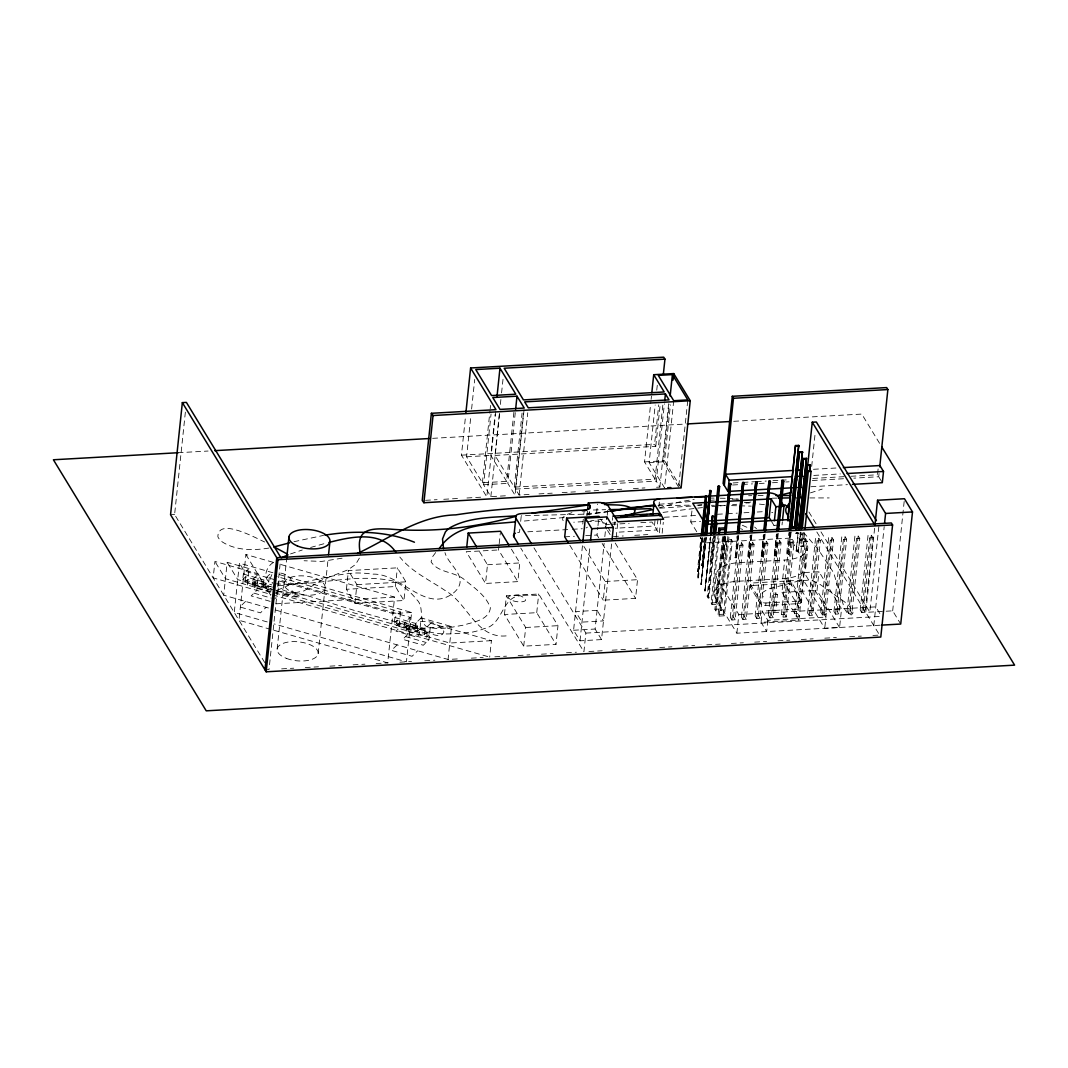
<?xml version="1.0" encoding="UTF-8"?>
<svg xmlns="http://www.w3.org/2000/svg" width="1068" height="1068" viewBox="0 0 1068 1068"><rect width="100%" height="100%" fill="white"/><g stroke="black" fill="none" stroke-linecap="round" stroke-linejoin="round"><path stroke-width="0.75" stroke-dasharray="5 3.75" d="M756.504 528.727L754.622 527.045M772.898 610.602L774.607 594.329L776.102 593.875L777.411 594.622L775.702 610.896L772.898 610.549L775.675 610.963M774.607 594.449L777.411 594.676M264.731 662.547L174.605 514.509L185.525 410.633M270.164 601.351L251.154 595.904L256.801 590.377L258.523 573.943L214.922 561.434L213.186 577.881L271.045 594.462M247.255 584.984L248.977 568.55L227.177 562.302L223.719 595.183L269.296 608.239M272.914 572.755L239.432 563.156L234.252 612.485L267.734 622.083M242.77 579.55L245.587 576.787L266.172 582.687L263.355 585.451L242.77 579.55L243.344 574.077L248.977 568.55M273.088 562.289L245.907 554.492L238.992 620.268L270.965 629.439M245.013 582.274L247.829 579.51L268.415 585.411L265.598 588.174L245.013 582.274L245.587 576.787M271.312 590.39L252.315 584.944L252.889 579.457L258.523 573.943M270.391 592.193L254.558 587.667L255.132 582.18L274.129 587.627M263.355 585.451L263.929 579.964L269.563 574.437L272.754 575.358M265.598 588.174L266.172 582.687M267.828 590.884L269.563 574.437M280.11 564.078L269.016 669.596L264.971 669.823M277.146 649.13L286.531 559.952M318.144 653.629L328.023 559.659M346.433 589.296L348.395 570.619L397.376 567.842L405.893 581.833L403.931 600.523L354.95 603.286L346.433 589.296L395.414 586.532L403.931 600.523M354.95 603.286L356.912 584.61L348.395 570.619M395.414 586.532L397.376 567.842M281.084 564.571L394.613 597.105L387.697 662.881L272.567 629.893M394.359 622.991L397.176 620.228L417.762 626.128L414.945 628.892L394.359 622.991L394.933 617.518L400.567 611.991L274.356 575.812M396.602 625.714L399.419 622.951L420.004 628.852L417.188 631.615L396.602 625.714L397.176 620.228M400.567 611.991L398.845 628.425L396.028 631.188L416.613 637.089L419.43 634.325L421.152 617.878L451.51 626.582L448.053 659.463L459.854 658.796M403.904 628.385L406.721 625.621L427.307 631.522L424.49 634.285L403.904 628.385L404.478 622.898L410.112 617.371L279.108 579.831L277.373 596.278L274.556 599.041M406.147 631.108L408.964 628.344L429.55 634.232L426.733 636.995L406.147 631.108L406.721 625.621M410.112 617.371L408.39 633.818L402.756 639.345L423.329 645.246L428.976 639.719L430.698 623.271L491.413 640.666L489.678 657.114M279.295 574.571L411.607 612.498L406.427 661.826L274.102 623.912M414.945 628.892L415.519 623.405L421.152 617.878M417.188 631.615L417.762 626.128M424.49 634.285L425.064 628.798L430.698 623.271M426.733 636.995L427.307 631.522M495.806 411.3L486.808 496.86L461.443 455.168L465.595 415.692M513.895 412.301L506.632 481.401L482.416 482.763L466.582 456.77L470.908 415.639M471.602 409.057L474.713 379.447M482.416 482.763L490.025 410.379M490.199 408.737L490.546 405.439M505.378 495.806L490.853 496.62L483.617 484.752L491.053 413.997M506.632 481.401L490.813 455.395L495.125 414.264M662.827 405.119L655.044 479.158L514.282 487.115L495.005 455.435L499.33 414.304M500.371 404.425L500.879 399.499M501.573 392.917L503.135 378.112M490.853 496.62L499.837 411.073M511.412 549.166L519.796 562.929L517.833 581.619L485.526 583.448L487.489 564.758L478.277 549.606M499.036 545.267L498.542 549.94L517.833 581.619M499.197 543.719L500.345 532.812M524.068 409.698L515.07 495.258L507.834 483.377L515.27 412.635M514.282 487.115L522.065 413.076M529.047 494.471L519.115 495.031L515.497 489.091L523.627 411.767M504.443 614.5L506.406 595.824L538.699 593.995L557.977 625.674L556.014 644.351L523.721 646.18L504.443 614.5L536.737 612.672L556.014 644.351M519.115 495.031L527.752 412.769M519.849 529.167L519.529 532.278A8.477 3.912 6 0 0 516.738 532.718M520.677 521.384L521.491 513.601M523.721 646.18L525.683 627.49L506.406 595.824M536.737 612.672L538.699 593.995M582.781 524.068L583.595 516.271M583.755 514.723L584.249 510.05M611.59 543.959L601.538 639.585L580.017 640.813L573.583 630.254L582.594 544.52M587.013 515.443L587.493 510.784M588.935 514.976L589.269 511.852M589.416 514.963L589.736 511.852M580.017 640.813L590.057 545.187M596.558 513.361L597.546 504.016M533.973 547.857L585.878 633.097L583.916 651.787L520.77 548.071M598.721 537.831L597.012 535.015L597.826 527.232M597.987 525.67L598.641 519.435M601.538 639.585L595.116 629.025L604.128 543.292M604.822 536.697L606.904 516.912M609.508 524.468L606.237 524.655L607.065 516.872M607.225 515.31L608.039 507.527M615.248 543.078L637.529 579.684L635.567 598.36L603.273 600.189L605.236 581.499L582.954 544.907M612.351 520.236L612.645 517.499M614.687 525.015L615.021 521.731M616.209 537.378L617.678 523.36M655.044 479.158L644.551 461.897L650.946 401.021M651.12 399.379L651.467 396.094M673.721 400.714L664.55 487.902L649.144 462.591L655.191 405.012M656.753 390.207L657.274 385.268M495.005 455.435L655.779 446.344L654.577 444.368L658.729 404.879M655.779 446.344L660.104 405.213M656.553 487.262L659.864 487.075L656.259 481.134L664.376 403.811M655.004 520.543L654.43 526.017L615.195 528.246M659.864 487.075L668.862 401.515M678.647 487.115L663.241 461.803L669.289 404.211M658.836 506.739L659.33 502.08M657.995 519.021L656.847 529.982L615.969 532.291M681.09 487.916L664.563 460.775L670.437 404.825M660.812 519.141L659.25 533.947L652.027 522.065L638.944 522.799M662.16 533.226L663.295 522.332M678.821 485.473L682.452 450.91M682.626 449.268L687.805 399.913M696.763 531.757L690.769 521.918L692.251 507.901M697.377 571.46L698.312 571.06L697.377 571.46L700.968 537.337M698.152 571.567L701.729 537.444M702.691 537.364L697.845 577.988L701.743 538.459M697.845 577.988L702.117 537.364M698.432 577.988L702.317 538.459M880.139 625.207L736.88 633.204L715.587 598.227A32.481 14.992 6 0 1 737.32 581.286L782.724 578.722A32.481 14.992 6 0 0 804.471 561.768L790.066 538.112L703.612 542.998L704.092 538.325M701.596 565.613L702.984 565.479L701.596 565.613L704.506 537.978M702.13 565.186L705.04 537.564M702.45 565.893L705.347 538.272M706.362 537.391L701.009 584.53L705.494 538.512M701.009 584.53L705.961 537.418M701.409 584.516L705.895 538.486M710.767 537.324L704.907 590.964L710.046 538.432M705.134 590.951L710.447 536.803M704.907 590.964L710.54 537.337M714.332 536.937L711.769 561.314L710.928 561.594L710.167 561.127L712.716 536.75M715.453 536.203L708.965 597.946L708.137 597.987L707.176 596.411L713.491 536.283M708.965 597.946L708.004 596.358L714.318 536.243M708.137 597.987L714.625 536.243M724.571 535.989L717.402 604.221L712.009 604.528L711.048 602.953L718.056 536.336M712.009 604.528L719.191 536.283M714.399 592.286L716.361 573.596M715.587 598.227L717.549 579.55A32.481 14.992 6 0 1 739.283 562.596L784.686 560.033A32.481 14.992 6 0 0 806.433 543.091L800.493 533.346M728.937 537.431L721.247 610.549L715.867 610.856L714.906 609.267L722.756 534.534M717.402 604.221L716.428 602.646L723.436 536.029M715.867 610.856L723.717 536.109M725.706 536.163L723.303 558.911L722.288 559.045L723.944 537.311M722.288 559.045L724.678 536.31M723.303 558.911L724.958 537.177M718.096 614.514L725.946 539.781L731.34 539.474L732.301 541.049L724.438 615.795L719.058 616.102L718.096 614.514L723.477 614.207L724.438 615.795M719.058 616.102L726.921 541.356L725.946 539.781M721.247 610.549L720.286 608.974L728.136 534.227M723.477 614.207L731.34 539.474M738.709 535.188L736.319 557.937L735.251 557.99L737.027 536.149M735.251 557.99L737.641 535.242M736.319 557.937L738.095 536.083M730.312 617.371L738.175 542.624L741.392 542.437L743.008 545.081L735.144 619.827L731.914 620.001L730.312 617.371L733.542 617.184L735.144 619.827M731.914 620.001L739.777 545.267L738.175 542.624M733.542 617.184L741.392 542.437M736.88 633.204L738.842 614.527L717.549 579.55M741.392 616.957L749.242 542.21L752.473 542.023L754.075 544.667L746.225 619.413L742.994 619.6L741.392 616.957L744.623 616.77L746.225 619.413M751.899 534.587L749.496 557.336L748.428 557.389L750.15 535.455M748.428 557.389L750.817 534.641M749.496 557.336L751.218 535.388M742.994 619.6L750.844 544.854L749.242 542.21M744.623 616.77L752.473 542.023M750.497 586.853L750.764 584.356M801.36 601.404L791.562 585.304A4.232 1.962 6 0 0 786.315 583.555L786.569 581.059A4.232 1.962 6 0 1 791.829 582.821L801.627 598.921L801.36 601.404A4.232 1.962 6 0 1 798.53 603.62L765.703 605.476A4.232 1.962 6 0 1 760.456 603.714L750.657 587.627L750.911 585.13A4.232 1.962 6 0 1 753.754 582.914L803.35 580.044L825.898 617.09L767.852 620.334L762.245 611.136L800.065 609L783.124 581.179L781.95 592.393L798.877 620.201L761.07 622.35L762.245 611.136M750.657 587.627A4.232 1.962 6 0 1 753.487 585.411L753.754 582.914M765.155 533.987L762.766 556.735L761.698 556.788L763.353 534.761M755.183 615.929L763.046 541.182L766.277 540.995L767.879 543.639L760.029 618.385L756.798 618.559L755.183 615.929L758.413 615.742L760.029 618.385M761.698 556.788L764.087 534.053M762.766 556.735L764.434 534.708M756.798 618.559L764.648 543.826L763.046 541.182M758.413 615.742L766.277 540.995M760.456 603.714L760.71 601.231L750.911 585.13M778.786 525.096L773.913 525.376L774.233 522.265M765.703 605.476L765.956 602.979A4.232 1.962 6 0 1 760.71 601.231M778.278 533.346L775.889 556.094L774.821 556.148L774.207 555.146L776.423 534.027M767.852 620.334L766.664 631.548L761.07 622.35M768.346 615.208L776.196 540.461L779.426 540.288L781.028 542.918L773.179 617.664L769.948 617.851L768.346 615.208L771.563 615.021L773.179 617.664M774.821 556.148L777.21 533.399M775.889 556.094L775.288 555.093L777.504 533.973M769.948 617.851L777.798 543.105L776.196 540.461M771.563 615.021L779.426 540.288M782.03 524.909L782.35 521.798M782.724 578.722L784.686 560.033M791.121 531.971L788.731 554.719L787.743 554.879L786.649 553.838L788.865 532.718L793.911 532.692M788.731 554.719L787.65 553.678L789.866 532.558M783.004 617.117L790.867 542.384L789.252 539.74L792.483 539.554L794.098 542.197L786.235 616.944L783.004 617.117L781.402 614.487L790.133 532.131M790.066 538.112L790.547 533.439M786.235 616.944L784.633 614.3L792.483 539.554M791.562 585.304L791.829 582.821M800.853 532.011L798.143 551.889L796.114 551.035L797.996 533.159M796.114 551.035L798.65 532.785M798.143 551.889L800.199 532.385M803.229 533.426L802.549 539.927L799.785 540.074L800.64 531.957M800.426 546.229L803.203 546.042L800.426 546.229L801.881 532.718M796.154 616.37L804.017 541.636L802.402 538.993L805.632 538.806L797.783 613.553L799.385 616.183L796.154 616.37L794.552 613.726L802.909 532.892M803.109 546.562L804.738 531.423M811.68 466.422L815.311 431.873M798.53 603.62L798.784 601.124A4.232 1.962 6 0 0 801.627 598.921M804.471 561.768L806.433 543.091M798.877 620.201L807.248 541.449L805.632 538.806M804.124 572.568L802.161 591.245L824.75 628.331L839.581 627.503L841.544 608.813L818.969 571.727L804.124 572.568L826.712 609.654L824.75 628.331M801.521 602.178L801.774 599.695M805.646 567.722L807.608 549.032M807.675 612.992L815.538 538.245L818.769 538.072L820.371 540.702L812.521 615.448L809.29 615.635L807.675 612.992L810.906 612.805L812.521 615.448M809.29 615.635L817.14 540.889L815.538 538.245M810.906 612.805L818.769 538.072M839.581 627.503L817.007 590.404L818.969 571.727M820.811 612.244L828.661 537.511L831.892 537.324L833.507 539.967L825.644 614.701L822.413 614.888L820.811 612.244L824.042 612.071L825.644 614.701M822.413 614.888L830.277 540.141L828.661 537.511M824.042 612.071L831.892 537.324M833.948 611.51L841.798 536.763L845.028 536.577L846.63 539.22L838.78 613.966L835.55 614.14L833.948 611.51L837.165 611.323L838.78 613.966M835.55 614.14L843.4 539.407L841.798 536.763M837.165 611.323L845.028 536.577M847.071 610.762L854.934 536.016L858.151 535.842L859.767 538.472L851.904 613.219L848.673 613.406L847.071 610.762L850.302 610.576L851.904 613.219M848.673 613.406L856.536 538.659L854.934 536.016M850.302 610.576L858.151 535.842M860.207 610.015L868.057 535.282L871.288 535.095L872.89 537.738L865.04 612.485L861.809 612.658L860.207 610.015L863.438 609.841L865.04 612.485M861.809 612.658L869.659 537.925L868.057 535.282M863.438 609.841L871.288 535.095M881.594 481.494L877.509 474.779L878.363 466.542M879.057 473.458L878.71 476.742L853.799 478.157M874.612 528.273L865.774 612.365L892.688 610.843L899.91 622.724M878.844 526.577L869.846 612.138L820.918 531.757M873.798 625.568L884.197 526.644M892.688 610.843L904.289 500.385M359.355 558.137L355.631 564.425L348.008 569.831L322.75 579.604L303.913 590.911L294.474 592.874L291.724 592.393L292.018 590.831L293.246 591.592L293.019 593.634L289.094 594.943A8.491 3.925 6 0 1 285.904 594.796L282.152 593.381L288.587 595.503A9.866 4.552 6 0 1 289.748 596.144C316.075 600.096 283.354 589.176 277.133 592.273M435.664 552.53L432.326 557.069L431.085 561.901C438.254 573.009 454.808 571.433 464.607 579.804C474.272 587.774 486.02 595.557 490.386 607.785C489.104 620.321 472.657 622.097 462.938 625.247C451.043 627.223 438.24 630.627 426.479 626.582C418.095 620.308 424.597 607.065 416.88 599.762C410.539 591.979 402.783 584.743 393.304 581.072C354.629 572.488 315.1 586.933 276.065 583.809M271.859 574.611L270.324 578.282L272.3 582.741M252.315 584.944L255.132 582.18M254.558 587.667L257.375 584.904L271.619 588.975M245.52 601.431L239.886 606.958L260.472 612.858L266.106 607.332M276.078 592.633L277.947 590.791L273.208 589.429M397.122 644.872L391.475 650.399L412.061 656.299L417.695 650.772M273.541 562.449C265.705 566.454 261.353 581.112 272.914 583.168M277.733 590.097L288.667 585.264L290.87 582.874L291.39 580.591C289.802 575.438 283.754 573.436 278.895 572.782M810.412 492.895L822.146 489.104M290.536 553.932L302.244 550.007M710.167 561.127L711.769 561.314M571.927 512.64L566.521 514.656L562.876 517.433L562.622 520.009L563.904 521.024M797.516 532.718L796.287 532.772M310.628 547.47L324.779 543.492M658.983 507.941L679.942 501.84L694.253 499.277M293.994 541.69L323.537 535.402M342.067 558.204L321.722 561.421L304.1 560.753M750.844 502.053L743.101 503.495M609.094 511.559L582.127 514.242L521.438 515.697M268.896 548.058C253.49 550.634 236.135 550.661 222.504 542.077A28.743 13.27 6 0 1 217.872 536.817C217.925 516.779 256.694 538.539 264.704 541.997M608.626 511.492L585.171 515.176M786.649 553.838L787.65 553.678M698.405 505.177L701.916 504.67M602.739 519.235L590.697 520.864M663.014 512.4L696.122 508.261M721.728 558.431L722.742 558.297M278.014 585.731C304.487 584.236 329.678 574.344 356.085 572.982A47.419 21.894 6 0 1 372.492 574.157C401.555 572.782 425.798 614.661 453.7 592.793A71.396 32.961 6 0 0 457.571 588.695C466.863 575.345 448.2 564.705 444.956 552.597M732.514 504.71L736.733 504.27M697.711 508.088L702.477 507.607M659.223 504.296L691.957 501.399M266.279 586.946L270.578 586.519M690.943 506.072L659.944 508.181M564.184 517.539L521.638 521.251M724.958 505.444L719.365 505.965M711.889 506.673L716.468 506.245M583.061 521.651L573.756 522.212M178.142 452.725L208.086 451.03M432.633 438.334L685.456 424.036M733.689 421.313L861.769 414.077L879.899 443.861M466.582 456.77L490.813 455.395M644.551 461.897L664.563 460.775M649.144 462.591L663.241 461.803M483.617 484.752L507.834 483.377M813.482 469.293L836.725 467.971M515.497 489.091L656.259 481.134M813.776 475.42L840.342 473.912M170.56 514.736L174.605 514.509M425.531 500.318L437.119 499.664M443.754 499.29L458.653 498.449M466.943 497.982L481.842 497.141M538.98 493.91L552.223 493.162M562.168 492.588L575.412 491.841M585.344 491.28L598.601 490.532M608.533 489.972L621.776 489.224M633.377 488.57L644.965 487.916M733.089 482.936L741.379 482.469M743.048 482.376L754.662 481.721M756.318 481.628L766.277 481.067M772.925 480.68L779.56 480.306M781.229 480.213L789.519 479.746M812.761 478.437L844.307 476.648M850.942 476.275L877.509 474.779M732.621 485.005L740.925 484.538M742.58 484.445L752.54 483.884M759.188 483.51L765.823 483.123M772.458 482.749L779.106 482.376M785.741 482.002L789.065 481.815M812.307 480.507L843.84 478.718M810.946 486.728L847.458 484.658M586.345 521.678L595.744 521.144A8.477 3.912 6 0 1 606.237 524.655M664.336 517.272L697.511 515.39M717.416 514.269L725.719 513.801M727.375 513.708L737.32 513.147M743.969 512.774L750.604 512.386M757.239 512.013L763.874 511.639M612.498 522.946L615.769 522.759M611.15 524.375L629.132 523.36M527.779 531.811L570.726 529.394M572.381 529.301L582.287 528.74M564.705 536.844L574.397 536.296M585.705 535.655L597.012 535.015M613.473 536.523L623.285 535.976M634.726 535.322L647.809 534.587M496.927 550.033L466.249 551.769L485.526 583.448M726.921 541.356L732.301 541.049M739.777 545.267L743.008 545.081M764.648 543.826L767.879 543.639M777.798 543.105L781.028 542.918M790.867 542.384L794.098 542.197M804.017 541.636L807.248 541.449M817.14 540.889L820.371 540.702M830.277 540.141L833.507 539.967M843.4 539.407L846.63 539.22M856.536 538.659L859.767 538.472M869.659 537.925L872.89 537.738M750.844 544.854L754.075 544.667M487.489 564.758L519.796 562.929M734.797 557.269L735.879 557.202M747.92 556.575L749.002 556.521M761.137 555.881L762.218 555.827M774.207 555.146L775.288 555.093M356.912 584.61L405.893 581.833M605.236 581.499L637.529 579.684M275.931 603.821L394.613 597.105M753.487 585.411L786.315 583.555M411.607 612.498L392.877 613.553L277.76 580.565M707.176 596.411L708.004 596.358M781.95 592.393L817.007 590.404M711.048 602.953L716.428 602.646M765.956 602.979L798.784 601.124M714.906 609.267L720.286 608.974M451.51 626.582L409.885 628.932L275.971 590.564M826.712 609.654L841.544 608.813M525.683 627.49L557.977 625.674M781.402 614.487L784.633 614.3M794.552 613.726L797.783 613.553M573.583 630.254L595.116 629.025M585.878 633.097L881.554 616.383M491.413 640.666L449.788 643.029L272.62 592.259M281.632 668.875L293.74 668.194M305.274 667.54L318.464 666.792M329.932 666.152L341.6 665.484M353.081 664.843L364.909 664.176M376.15 663.535L388.231 662.854M399.886 662.187L411.554 661.533M424.744 660.785L434.863 660.211M471.362 658.155L483.177 657.487M494.831 656.82L506.486 656.166M518.154 655.512L529.808 654.844M541.463 654.19L553.131 653.523M566.454 652.775L576.453 652.214M588.895 651.507L602.178 650.759M612.151 650.185L625.434 649.437M636.408 648.823L648.076 648.156M659.73 647.502L671.946 646.808M683.053 646.18L694.707 645.526M706.829 644.845L720.126 644.084M731.353 643.457L743.381 642.776M754.675 642.135L766.637 641.454M777.985 640.813L789.893 640.146M801.307 639.492L813.149 638.824M824.776 638.17L836.404 637.516M849.607 636.768L861.315 636.101M872.93 635.447L879.591 635.073M461.443 455.168L654.577 444.368M690.769 521.918L700.568 521.371M738.842 614.527L875.773 606.878L880.726 615.021M711.261 500.211L714.439 500.038M732.288 499.223L738.936 498.996M657.968 505.685L690.809 505.151M593.314 509.997L605.676 509.663M772.191 498.195L777.184 498.102M748.588 495.726L751.765 495.685M758.133 495.592L764.501 495.512M809.811 497.928L829.195 497.928M506.125 635.901C475.928 638.664 467.744 602.966 445.062 590.484C429.59 579.937 411.781 571.954 399.819 557.029M697.03 505.164L701.81 505.204M711.061 498.062L714.118 498.102M720.232 498.209L726.333 498.302M711.368 505.284L714.479 505.338M716.027 505.364L725.346 505.524M731.553 505.631L738.148 505.791M739.804 505.831L751.325 506.125M536.71 595.317L516.044 595.036L510.998 595.61L508.688 596.505L508.501 597.573C512.213 604.274 536.069 602.793 520.263 595.744C501.653 596.919 502.921 625.02 484.365 628.545A55.002 25.405 6 0 1 471.896 632.176C453.82 633.698 429.616 637.716 415.505 624.246L415.692 623.311C424.704 618.666 438.801 622.604 443.941 631.682C440.75 642.295 421.046 627.503 413.903 627.517A196.459 90.713 6 0 0 397.857 622.47L354.029 610.335L307.851 595.824A159.666 73.732 6 0 0 297.798 593.501L285.263 590.884L278.081 587.987M727.882 498.409L738.776 499.197M744.276 502.547L750.203 503.108M764.368 504.643L757.506 503.896M276.158 580.098L244.172 570.939L239.432 563.156M243.344 574.077L263.929 579.964M394.933 617.518L415.519 623.405M252.889 579.457L271.886 584.904M404.478 622.898L425.064 628.798M274.369 590.11L237.71 579.604L227.177 562.302M271.032 591.806L225.455 578.736L214.922 561.434M272.634 594.916L488.089 656.66M253.984 593.14L271.392 598.133M405.573 636.581L426.159 642.482M275.691 610.082L448.053 659.463M742.674 529.421L740.551 528.7M742.313 525.242L744.556 526.257A16.647 7.69 6 0 0 748.601 527.819M796.768 550.661L798.811 551.515M803.603 532.425L815.471 546.335A637.342 294.287 6 0 1 820.518 552.89L832.466 570.953A172.963 79.873 6 0 1 834.268 574.811L844.614 609.054L848.032 614.1L851.463 614.901L852.958 613.005L852.691 610.509L847.618 604.061L820.331 584.583L812.121 580.565A9.025 4.165 6 0 0 809.09 580.044L797.222 581.366L768.012 589.109L762.245 592.647L762.058 595.01L763.353 596.879M808.903 512.013L816.633 524.708M816.833 531.984L878.764 633.711M802.549 539.927L799.785 540.074M771.537 521.478L773.913 525.376M700.181 537.378L703.612 542.998M607.852 527.298L610.255 531.25M600.683 519.141L606.677 528.994M607.545 530.409L610.108 534.627M602.152 543.452L635.567 598.36M569.845 545.281L603.273 600.189M245.907 554.492L270.778 595.37M771.67 512.293A8.477 3.912 6 0 1 772.765 512.68M587.44 527.138A8.477 3.912 6 0 1 585.998 527.979M798.53 533.079L795.607 533.239L798.53 533.079M597.079 610.349L575.545 611.563L581.98 622.123L603.5 620.909L597.079 610.349M286.504 658.422A20.626 9.519 6 0 0 318.171 653.482A20.626 9.519 6 0 0 288.307 642.028A20.626 9.519 6 0 0 286.504 658.422M293.42 592.647A20.626 9.519 6 0 0 325.086 587.707A20.626 9.519 6 0 0 295.222 576.253A20.626 9.519 6 0 0 293.42 592.647"/><path stroke-width="1.5" d="M360.29 553.625C355.657 529.301 368.794 528.073 390.007 529.087C432.66 532.718 474.993 527.685 516.191 516.218M280.804 557.483L186.393 402.396L182.348 402.623L170.56 514.736L266.186 671.799L880.793 637.049L892.581 524.935L891.38 522.96L276.759 557.71L264.971 669.823M266.186 671.799L277.96 559.685L182.348 402.623M286.705 558.31L288.947 536.87M328.543 554.706L329.932 541.516M663.388 373.947L664.95 359.142L663.735 357.166L470.601 367.979L495.979 409.658L431.379 413.303L422.22 500.505L423.889 502.734L681.09 487.916L690.248 400.727L673.721 373.573L653.709 374.708L651.814 392.797M423.889 502.734L433.047 415.532L431.379 413.303M465.928 412.395L470.601 367.979M466.743 547.096L468.211 533.079L500.505 531.263L508.889 545.027M497.034 396.175L499.971 368.206L475.754 369.568L491.574 395.574L515.804 394.199L499.971 368.206M515.617 409.338L517.005 396.175L492.789 397.55L500.011 409.431L524.241 408.056L517.005 396.175M518.18 543.799L513.855 536.697L515.817 518.02A8.477 3.912 6 0 1 521.491 513.601L584.249 510.05A8.477 3.912 6 0 0 589.923 505.631L588.321 502.988L597.706 502.467A8.477 3.912 6 0 1 608.213 505.965L617.851 521.798L663.629 519.208L653.99 503.375A8.477 3.912 6 0 1 659.664 498.956M598.974 516.325L566.667 518.154L564.705 536.844L568.136 542.464M582.941 541.222L585.371 518.14L606.904 516.912L613.326 527.472L612.111 539.02M587.667 509.222L588.321 502.988M589.589 508.742L589.923 505.631M590.577 540.234L591.792 528.7L585.371 518.14M652.842 514.282L653.99 503.375M664.723 400.513L665.417 393.932L524.655 401.888L528.273 407.829L669.035 399.873L665.417 393.932M670.157 395.988L672.399 374.601L658.302 375.402L673.721 400.714L687.805 399.913L672.399 374.601M673.027 380.155L673.721 373.573M701.302 535.202L705.401 496.206L706.162 496.326L702.063 535.322M702.076 534.2L706.162 496.326M702.45 534.12L706.082 502.721L703.038 534.12M702.664 535.215L706.082 502.721M704.853 534.734L709.993 490.452L710.834 490.733L706.228 534.601M705.374 534.32L709.993 490.452M705.694 535.015L710.834 490.733M705.841 535.255L708.965 509.236L706.709 534.147M706.242 535.242L708.965 509.236M710.554 533.559L712.676 515.684L711.114 534.08M710.794 533.546L712.676 515.684M710.874 534.093L712.436 515.697M713.064 533.506L718.016 486.381L718.857 486.1L719.618 486.567L715.867 522.319M713.838 533.973L718.857 486.1M714.666 532.985L715.854 521.611L715.026 521.665L716.001 523.253L714.973 532.999M714.839 532.064L715.186 528.82M715.8 532.945L716.828 523.2L715.854 521.611M879.738 466.876L887.868 389.553L886.667 387.577L732.288 396.308L723.116 483.497L727.935 491.413L792.683 487.756M718.39 533.079L718.911 528.206L724.291 527.899L725.252 529.488L724.918 532.732M724.318 485.473L733.489 398.271L732.288 396.308M719.525 533.039L719.872 529.795L718.911 528.206M727.935 491.413L729.124 480.2L725.506 474.259L793.564 470.414M724.625 530.809L729.577 483.697L730.592 483.55L726.04 532.919M725.025 533.052L729.577 483.697M725.466 532.305L730.592 483.55M737.361 532.892L742.66 482.522L743.742 482.469L739.056 531.931M737.975 531.997L742.66 482.522M738.442 532.839L743.742 482.469M750.657 530.582L755.784 481.842L756.865 481.775L752.232 531.343M751.151 531.397L755.784 481.842M751.739 530.516L756.865 481.775M763.874 529.888L768.987 481.147L770.068 481.081L765.502 530.743M764.421 530.796L768.987 481.147M764.942 529.821L770.068 481.081M770.749 520.183L769.174 517.593L771.136 498.903L692.731 503.228L705.574 524.321L788.705 519.609M774.393 520.703L775.875 506.686L771.136 498.903M776.77 530.783L782.056 480.413L783.138 480.346L783.752 481.348L778.625 530.088M777.544 530.155L782.67 481.414L782.056 480.413M777.838 530.716L783.138 480.346M782.524 520.236L783.992 506.232L777.985 496.366A8.477 3.912 6 0 0 767.491 492.869L650.559 499.423L602.138 503.388M791.188 520.663L787.623 520.316L795.473 445.57L798.717 445.396L790.2 529.301M787.944 520.837L795.473 445.57M789.212 529.461L794.512 479.091L796.581 479.986L794.512 479.091M791.548 513.628L791.882 510.384M792.563 503.882L792.91 500.638M793.591 494.137L794.111 489.264M794.619 484.391L798.717 445.396M790.467 528.887L795.593 480.146M791.468 528.727L799.358 452.004L802.442 451.831L794.912 527.098L791.508 526.751L794.912 527.098M791.829 527.272L799.358 452.004M794.592 526.577L802.442 451.831M795.954 529.995L803.47 458.506L806.393 458.332L804.484 479.986M796.448 528.9L803.47 458.506M798.33 529.902L804.631 475.914L806.66 476.769L801.2 528.767M798.877 529.835L806.393 458.332M802.268 501.106L802.615 497.862M800.666 528.179L807.315 464.807L810.398 465.181L809.718 471.682M800.987 528.7L812.267 422.22L816.352 421.994L876.441 520.703M802.295 528.353L808.369 470.975L811.066 471.295L804.992 528.687M809.397 471.148L810.078 464.647M874.959 524.975L877.549 500.251L904.462 498.729L912.499 511.932L900.725 624.046L881.714 625.114M843.36 467.597L879.885 465.541L883.503 471.469L882.315 482.683L852.438 484.378M884.544 523.347L885.586 513.454L877.549 500.251M808.369 470.975L811.066 471.295M705.401 496.206L706.001 496.834M788.665 504.083L786.902 506.312A32.694 15.099 6 0 0 786.235 512.787L788.665 517.005M439.068 548.805C456.33 522.786 487.569 524.975 515.39 521.825M782.484 505.124L785.114 504.91L789.773 508.929M806.66 476.769L803.964 476.288M797.502 498.209L799.919 496.994M281.365 557.75L288.093 554.893M357.486 553.438C389.446 538.499 418.87 515.777 455.769 514.869C500.024 508.074 544.8 506.179 589.469 504.683M719.618 486.567L718.016 486.381M629.012 515.524L634.218 513.121L635.086 510.464C626.876 503.482 614.42 505.391 604.354 504.523M289.628 542.824L273.942 546.949M328.971 542.437C350.811 536.897 380.702 529.982 395.814 552.169M777.651 495.806L780.601 495.058M783.712 494.284L787.076 493.456A377.898 174.498 6 0 1 790.774 492.588M652.201 509.73L620.735 516.338M610.295 511.332L631.442 507.54L654.844 505.778M627.664 515.871C620.174 516.498 631.228 513.441 633.538 515.323M532.118 513.174L588.882 504.87M610.135 511.238L654.27 504.897M324.966 535.148C354.75 530.315 386.122 530.889 414.437 542.224M650.412 514.149L652.895 513.801M730.152 484.311L731.166 484.178M647.235 514.562L640.426 515.337M582.26 510.771L586.252 510.424M664.95 359.142L504.176 368.233L523.453 399.913L664.216 391.956L653.709 374.708M733.489 398.271L887.868 389.553M433.047 415.532L690.248 400.727M178.142 452.725L53.4 459.774L206.231 710.834L1014.6 665.137L881.621 446.691M214.735 450.656L429.309 438.521M687.125 423.943L730.365 421.5M795.793 446.104L799.038 445.917M799.678 452.538L802.762 452.365M803.79 459.026L806.714 458.866M810.398 465.181L807.315 464.807M796.888 470.227L801.868 469.947M729.124 480.2L792.202 476.635M795.513 476.448L802.161 476.074M846.977 473.538L883.503 471.469M743.101 483.257L744.182 483.19M667.687 487.729L670.811 487.555M756.278 482.656L757.359 482.589M769.547 482.055L770.629 481.988M782.67 481.414L783.752 481.348M797.663 487.475L800.973 487.288M775.875 506.686L783.992 506.232M612.792 516.124L658.569 513.534L660.184 516.178M615.435 517.846L661.212 515.257M591.792 528.7L613.326 527.472M885.586 513.454L912.499 511.932M716.001 523.253L716.828 523.2M787.623 520.316L790.867 520.129M719.872 529.795L725.252 529.488M277.96 559.685L892.581 524.935M703.839 521.197L769.174 517.593M709.272 509.77L708.565 509.262M677.139 497.902L691.944 497.274M695.228 497.141L709.953 496.593M514.763 515.911C493.136 517.459 469.786 516.819 450.255 527.565A48.367 22.335 6 0 0 445.369 532.011L442.512 539.006L443.54 548.685M778.839 498.075L788.811 497.915M608.92 509.623L631.936 509.209A696.963 321.828 6 0 0 651.053 508.582M796.888 497.915L800.119 497.915M775.969 495.525L790.734 495.525M709.459 490.866L710.3 491.146M274.129 546.923L286.771 553.771M794.712 523.4L796.982 525.589M812.267 422.22L874.932 525.162M805.686 513.655L814.27 527.752M795.42 524.989L797.115 527.779M566.667 518.154L580.391 540.675M515.817 518.02L531.383 543.585M468.211 533.079L476.595 546.856M795.82 520.156A211.864 97.829 6 0 1 797.422 525.336M513.855 536.697A8.477 3.912 6 0 1 515.39 533.226M297.411 545.962A20.626 9.519 6 0 0 329.865 541.863A20.626 9.519 6 0 0 301.043 529.781A20.626 9.519 6 0 0 297.411 545.962"/></g></svg>
